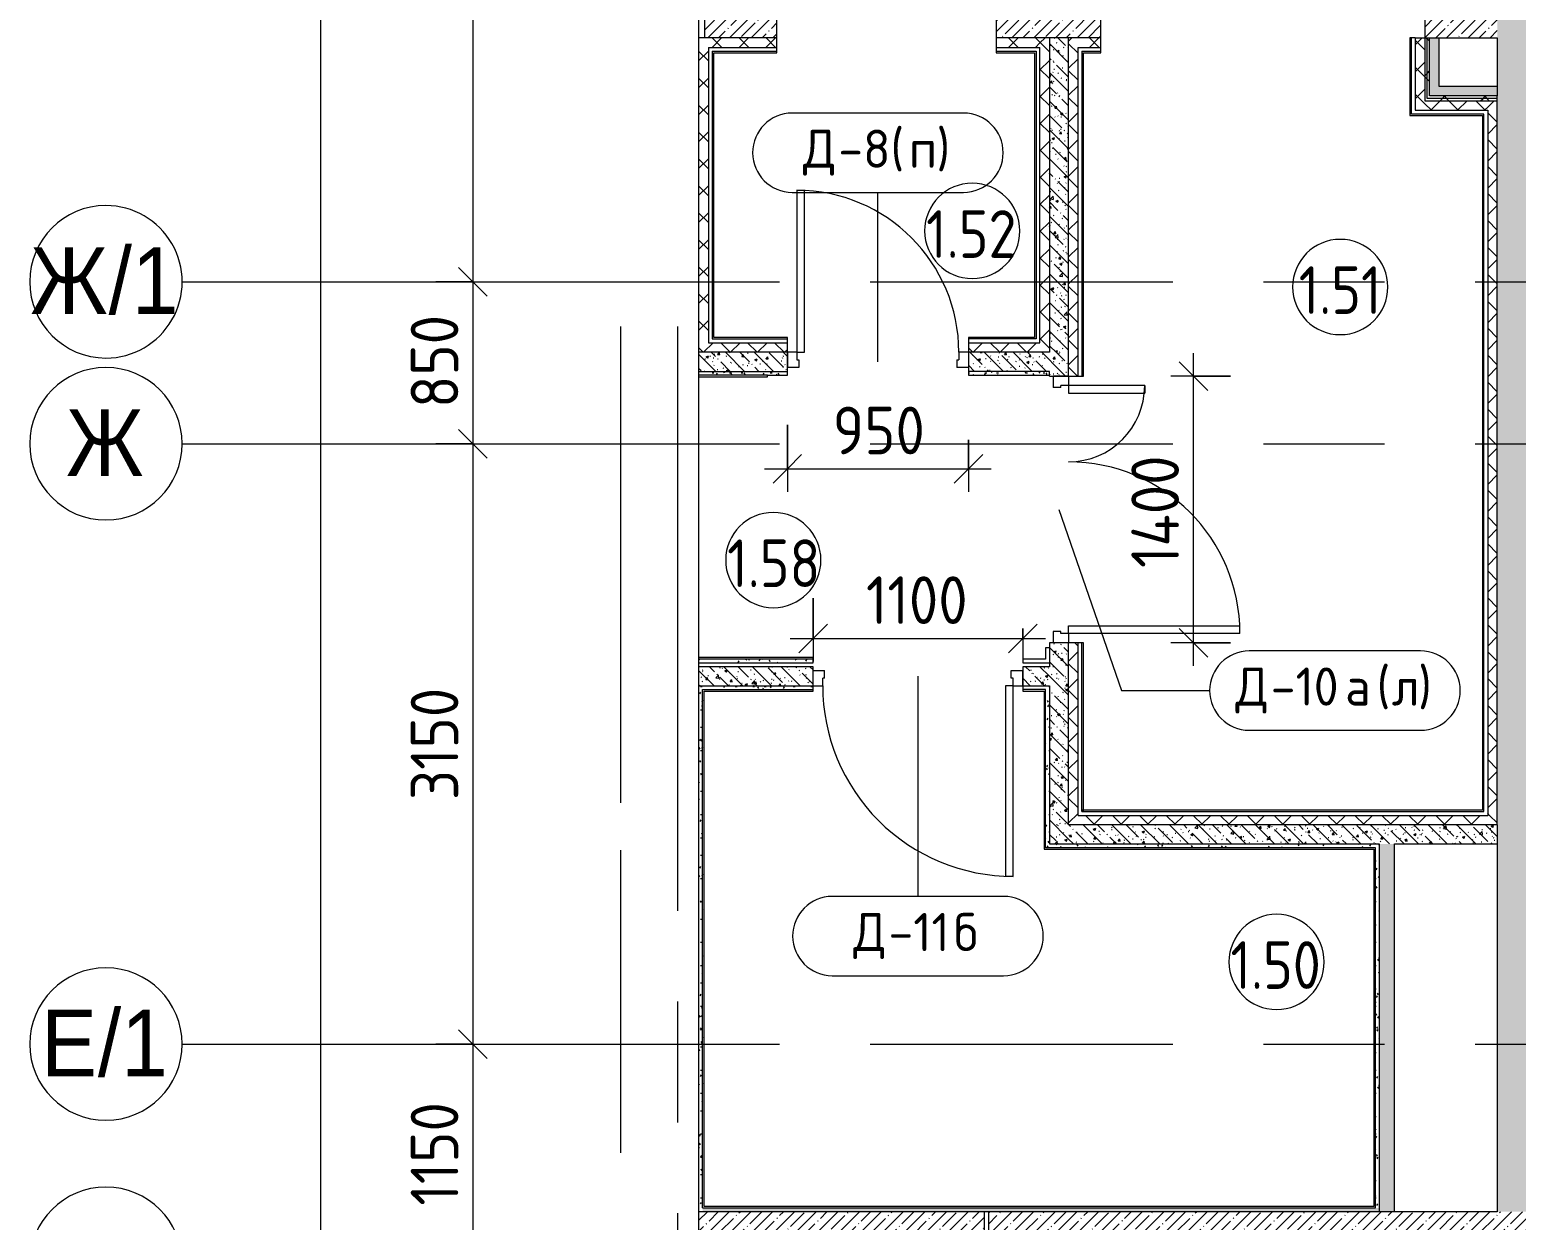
# Model space of a CAD drawing. Header units: millimetres. Extents: x 81459 to 274965, y -8553 to 29000.
# Drawn here: x 81459 to 89260, y 17226 to 23472 of the extents above; entities that cross this region are included whole.
import ezdxf

# ---------------------------------------------------------------- set-up
doc = ezdxf.new("R2010")
doc.units = ezdxf.units.MM
doc.linetypes.add('Осевая', pattern=[3175, 635, -476.25, 1587.5, -476.25])
for name, color, linetype, lineweight in [('A-ANNO-DIMS', 7, 'Continuous', 9), ('A-ANNO-DIMS-100', 7, 'Continuous', 9), ('A-AREA-IDEN', 7, 'Continuous', 9), ('A-DETL-GENF', 7, 'Continuous', 9), ('A-DOOR-IDEN', 7, 'Continuous', 9), ('A-WALL', 7, 'Continuous', 9), ('I-WALL', 7, 'Continuous', 9), ('Оси', 7, 'Continuous', 9), ('Оси-1', 7, 'Continuous', 20), ('Оси-2', 7, 'Осевая', 9)]:
    doc.layers.add(name, color=color, linetype=linetype, lineweight=lineweight)
for name, color, linetype, lineweight, true_color in [('A-DOOR-1', 1, 'Continuous', 9, 0xff0000), ('A-DOOR-2', 1, 'Continuous', 13, 0xff0000), ('A-DOOR-FRAM-1', 1, 'Continuous', 13, 0xff0000), ('A-WALL-1', 7, 'Continuous', 9, 0x3c3c3c), ('A-WALL-FNSH-1', 7, 'Continuous', 9, 0x3c3c3c)]:
    doc.layers.add(name, color=color, linetype=linetype, lineweight=lineweight, true_color=true_color)
doc.styles.add('Arial', font='arial.ttf', dxfattribs={"width": 0.9, "height": 350})
doc.styles.add('GOST Common', font='GOST_Common.ttf', dxfattribs={"height": 200})
doc.styles.add('GOST Common_1', font='GOST_Common.ttf', dxfattribs={"width": 0.9, "height": 250})
doc.styles.add('ISOCPEUR', font='isocpeur.ttf', dxfattribs={"width": 0.9, "height": 250})
doc.dimstyles.new('ISO-2_5_0_9К_БОЛЬШОЙ', dxfattribs={"dimscale": 304.8, "dimtxt": 248.995294, "dimasz": 0.492126, "dimexe": 0.393701, "dimexo": 0.984252, "dimgap": 0, "dimtad": 1, "dimdec": 0, "dimrnd": 10, "dimzin": 0, "dimdsep": 46, "dimtxsty": 'ISOCPEUR', "dimblk1": 'OBLIQUE', "dimblk2": 'OBLIQUE', "dimsah": 1, "dimcen": 0.09, "dimdle": 0.393701, "dimazin": 0, "dimtfac": 1, "dimtdec": 4, "dimtix": 1, "dimtmove": 0, "dimatfit": 3, "dimfxl": 1, "dimtvp": 1, "dimtolj": 1, "dimtzin": 0, "dimarcsym": 2})
doc.dimstyles.new('ISO-2_5_0_9К_БОЛЬШОЙ_1', dxfattribs={"dimscale": 304.8, "dimtxt": 248.995294, "dimasz": 0.492126, "dimexe": 0.393701, "dimexo": 0.984252, "dimgap": 0, "dimtad": 1, "dimdec": 0, "dimrnd": 10, "dimzin": 0, "dimdsep": 46, "dimtxsty": 'ISOCPEUR', "dimblk1": 'OBLIQUE', "dimblk2": 'OBLIQUE', "dimsah": 1, "dimcen": 0.09, "dimdle": 0.393701, "dimazin": 0, "dimtfac": 1, "dimtdec": 4, "dimtix": 1, "dimtmove": 2, "dimatfit": 3, "dimfxl": 1, "dimtvp": 1, "dimtolj": 1, "dimtzin": 0, "dimarcsym": 2})
pattern_1 = [(45, (0, 0), (-57.024626, 57.024626), []), (45, (57.025, 0), (-57.024626, 57.024626), [100.806, -20.161, 3.353, -16.808])]
pattern_2 = [(135, (0, 0), (-75.43415, -75.43415), [106.68, -17.78, 3.556, -17.78]), (135, (0, 75.39), (-75.43415, -75.43415), []), (50, (0, 0), (127.52922, -11.15758), [13.335, -146.685]), (355, (0, 0), (-24.66966, 133.74002), [10.668, -117.348]), (100.451, (10.63, -0.93), (102.85973, 122.58178), [11.333, -124.663]), (46.184, (0, 35.56), (189.75516, -29.43036), [20.002, -220.027]), (96.636, (15.81, 33.1), (166.1822, 173.1996), [17, -186.995]), (351.184, (0, 35.56), (166.18393, 173.19757), [16.002, -176.022]), (21, (17.78, 26.67), (106.13027, -71.58603), [13.335, -146.685]), (326, (17.78, 26.67), (43.26188, 128.93175), [10.668, -117.348]), (71.451, (26.62, 20.7), (149.39198, 57.34505), [11.333, -124.663]), (37.5, (0, 0), (2.162228, 59.188357), [3.353, -112.573, 3.353, -115.773, -117.792]), (37.5, (0, 0), (2.162228, 59.188357), [-235.052, 3.353, -114.44]), (7.5, (0, 0), (46.773857, 70.126152), [3.353, -64.567, 3.353, -109.906, -44.894]), (7.5, (0, 0), (46.773857, 70.126152), [-181.178, 3.353, -41.542]), (327.5, (-39.65, 0), (94.913671, -4.010093), [3.353, -41.097, 3.353, -135.331, -184.023]), (327.5, (-39.65, 0), (94.913671, -4.010093), [-183.134, 3.353, -180.67]), (317.5, (-57.43, 0), (103.69057, 17.79882), [3.353, -54.432, 3.353, -88.748, -130.683]), (317.5, (-57.43, 0), (103.69057, 17.79882), [-149.885, 3.353, -127.33])]
pattern_3 = [(45, (0, 0), (-70.71068, 70.71068), []), (135, (0, 0), (-70.71068, -70.71068), [])]
pattern_4 = [(0, (0, 0), (121.92, 30.48), [10.058, -81.382, 10.058, -81.382, -487.68]), (0, (0, 0), (121.92, 30.48), [-182.88, 10.058, -172.822, 10.058, -81.382, -213.36]), (0, (0, 0), (121.92, 30.48), [-457.2, 10.058, -50.902, 10.058, -142.342]), (120, (45.72, 15.24), (-87.356454, 90.345817), [10.058, -81.382, 10.058, -81.382, -487.68]), (120, (45.72, 15.24), (-87.356454, 90.345817), [-182.88, 10.058, -172.822, 10.058, -81.382, -213.36]), (120, (45.72, 15.24), (-87.356454, 90.345817), [-457.2, 10.058, -50.902, 10.058, -142.342]), (240, (60.96, 76.2), (-34.563546, -120.825817), [10.058, -81.382, 10.058, -81.382, -487.68]), (240, (60.96, 76.2), (-34.563546, -120.825817), [-182.88, 10.058, -172.822, 10.058, -81.382, -213.36]), (240, (60.96, 76.2), (-34.563546, -120.825817), [-457.2, 10.058, -50.902, 10.058, -142.342])]
pattern_5 = [(45, (0, 0), (-106.06602, 106.06602), []), (135, (0, 0), (-106.06602, -106.06602), [])]

# ---------------------------------------------------------------- blocks, each defined once
blk = doc.blocks.new('110_Дверь_СКБ_1Ст_Внутренняя1 - Д-11а _огнестойкость EI 15_-32666892-План заполнения и маркировки дверных проемов 1 этажа в осях 23_1-33')
at = {"layer": 'A-DOOR-1'}
blk.add_arc((-487.5, 50), 1000, 360, 90, dxfattribs=at)
at = {"layer": 'A-DOOR-2'}
for p, q in [((-487.5, 1050), (-447.5, 1050)), ((-487.5, 1050), (-487.5, 50)), ((-447.5, 50), (-447.5, 1050)), ((-487.5, 50), (-447.5, 50))]:
    blk.add_line(p, q, dxfattribs=at)
at = {"layer": 'A-DOOR-FRAM-1'}
for p, q in [((-487.5, 50), (-537.5, 50)), ((-537.5, 50), (-537.5, -30)), ((-487.5, 50), (-487.5, 10)), ((-487.5, 10), (-477.5, 10)), ((-477.5, 10), (-477.5, -30)), ((502.5, 10), (512.5, 10)), ((502.5, 10), (502.5, -30)), ((562.5, 50), (512.5, 50)), ((512.5, 50), (512.5, 10)), ((562.5, 50), (562.5, -30)), ((-477.5, -30), (-537.5, -30)), ((562.5, -30), (502.5, -30))]:
    blk.add_line(p, q, dxfattribs=at)
blk = doc.blocks.new('110_Дверь_СКБ_1Ст_Внутренняя1 - Д-8_п_ 950x2100h_охрана 2-32213875-План заполнения и маркировки дверных проемов 1 этажа в осях 23_1-33')
at = {"layer": 'A-DOOR-1'}
blk.add_arc((-412.5, 50), 850, 360, 90, dxfattribs=at)
at = {"layer": 'A-DOOR-2'}
for p, q in [((-412.5, 900), (-372.5, 900)), ((-412.5, 900), (-412.5, 50)), ((-372.5, 50), (-372.5, 900)), ((-412.5, 50), (-372.5, 50))]:
    blk.add_line(p, q, dxfattribs=at)
at = {"layer": 'A-DOOR-FRAM-1'}
for p, q in [((-412.5, 50), (-462.5, 50)), ((-462.5, 50), (-462.5, -30)), ((-412.5, 50), (-412.5, 10)), ((-412.5, 10), (-402.5, 10)), ((-402.5, 10), (-402.5, -30)), ((427.5, 10), (437.5, 10)), ((427.5, 10), (427.5, -30)), ((487.5, 50), (437.5, 50)), ((437.5, 50), (437.5, 10)), ((487.5, 50), (487.5, -30)), ((-402.5, -30), (-462.5, -30)), ((487.5, -30), (427.5, -30))]:
    blk.add_line(p, q, dxfattribs=at)
blk = doc.blocks.new('110_Дверь_СКБ_2Ст - Д-10а_ СОШ_Дв_1450x2100h_Горячий цех-25784455-План заполнения и маркировки дверных проемов 1 этажа в осях 23_1-33')
at = {"layer": 'A-DOOR-1'}
for centre, radius, start, end in [((662.5, 50), 900, 90, 180), ((-637.5, 50), 400, 0, 90)]:
    blk.add_arc(centre, radius, start, end, dxfattribs=at)
at = {"layer": 'A-DOOR-2'}
for p, q in [((662.5, 950), (622.5, 950)), ((622.5, 50), (622.5, 950)), ((662.5, 950), (662.5, 50)), ((-637.5, 450), (-597.5, 450)), ((-637.5, 450), (-637.5, 50)), ((-597.5, 50), (-597.5, 450)), ((-637.5, 50), (-597.5, 50)), ((662.5, 50), (622.5, 50))]:
    blk.add_line(p, q, dxfattribs=at)
at = {"layer": 'A-DOOR-FRAM-1'}
for p, q in [((-687.5, 50), (-687.5, -30)), ((-687.5, 50), (-637.5, 50)), ((-637.5, 50), (-637.5, 10)), ((-627.5, 10), (-637.5, 10)), ((-627.5, 10), (-627.5, -30)), ((652.5, 10), (652.5, -30)), ((662.5, 10), (652.5, 10)), ((662.5, 50), (662.5, 10)), ((662.5, 50), (712.5, 50)), ((712.5, 50), (712.5, -30)), ((-687.5, -30), (-627.5, -30)), ((652.5, -30), (712.5, -30))]:
    blk.add_line(p, q, dxfattribs=at)
blk = doc.blocks.new('DET_L_Линия разрыва - М100-30654842-План заполнения и маркировки дверных проемов 1 этажа в осях 23_1-33')
at = {"layer": 'A-DETL-GENF'}
blk.add_line((11739.9, 0), (0, 0), dxfattribs=at)
blk = doc.blocks.new('Ось сетки - D8-29747960-План заполнения и маркировки дверных проемов 1 этажа в осях 23_1-33')
at = {"layer": 'Оси-1'}
for start, end in [(360, 180), (180, 360)]:
    blk.add_arc((0, 0), 4, start, end, dxfattribs=at)
blk = doc.blocks.new('DIMBLOCK13-План заполнения и маркировки дверных проемов 1 этажа в осях 23_1-33')
at = {"layer": 'A-ANNO-DIMS-100', "lineweight": 20}
for p, q in [((83784.6, 27000), (83709.6, 27075)), ((83784.6, 27000), (83859.6, 26925)), ((83784.6, 22150), (83709.6, 22225)), ((83784.6, 22150), (83859.6, 22075))]:
    blk.add_line(p, q, dxfattribs=at)
at = {"layer": 'A-ANNO-DIMS-100'}
for p, q in [((83784.6, 27120), (83784.6, 22150)), ((83590.7, 27000), (83904.6, 27000)), ((83784.6, 27000), (83590.7, 27000)), ((83590.7, 22150), (83904.6, 22150)), ((83784.6, 22150), (83590.7, 22150))]:
    blk.add_line(p, q, dxfattribs=at)
at = {"layer": 'A-ANNO-DIMS-100', "color": 0, "insert": (83458, 24247), "char_height": 250, "width": 787.208, "attachment_point": 1, "rotation": 90, "line_spacing_factor": 1.149209, "style": 'ISOCPEUR'}
blk.add_mtext('4850', dxfattribs=at)
blk = doc.blocks.new('_Oblique')
at = {"color": 0, "linetype": 'ByBlock', "lineweight": -2}
blk.add_line((-0.5, -0.5), (0.5, 0.5), dxfattribs=at)
blk = doc.blocks.new('DIMBLOCK14-План заполнения и маркировки дверных проемов 1 этажа в осях 23_1-33')
at = {"layer": 'A-ANNO-DIMS-100', "lineweight": 20}
for p, q in [((83784.6, 22150), (83709.6, 22225)), ((83784.6, 22150), (83859.6, 22075)), ((83784.6, 21300), (83709.6, 21375)), ((83784.6, 21300), (83859.6, 21225))]:
    blk.add_line(p, q, dxfattribs=at)
at = {"layer": 'A-ANNO-DIMS-100'}
for p, q in [((83590.7, 22150), (83904.6, 22150)), ((83784.6, 22150), (83590.7, 22150)), ((83784.6, 22150), (83784.6, 21300)), ((83590.7, 21300), (83904.6, 21300)), ((83784.6, 21300), (83590.7, 21300))]:
    blk.add_line(p, q, dxfattribs=at)
at = {"layer": 'A-ANNO-DIMS-100', "color": 0, "insert": (83458, 21488), "char_height": 250, "width": 568.858, "attachment_point": 1, "rotation": 90, "line_spacing_factor": 1.149209, "style": 'ISOCPEUR'}
blk.add_mtext('850', dxfattribs=at)
blk = doc.blocks.new('DIMBLOCK15-План заполнения и маркировки дверных проемов 1 этажа в осях 23_1-33')
at = {"layer": 'A-ANNO-DIMS-100'}
for p, q in [((83590.7, 21300), (83904.6, 21300)), ((83784.6, 21300), (83590.7, 21300)), ((83784.6, 21300), (83784.6, 18150)), ((83590.7, 18150), (83904.6, 18150)), ((83784.6, 18150), (83590.7, 18150))]:
    blk.add_line(p, q, dxfattribs=at)
at = {"layer": 'A-ANNO-DIMS-100', "lineweight": 20}
for p, q in [((83784.6, 21300), (83709.6, 21375)), ((83784.6, 21300), (83859.6, 21225)), ((83784.6, 18150), (83709.6, 18225)), ((83784.6, 18150), (83859.6, 18075))]:
    blk.add_line(p, q, dxfattribs=at)
at = {"layer": 'A-ANNO-DIMS-100', "color": 0, "insert": (83458, 19430.5), "char_height": 250, "width": 706.764, "attachment_point": 1, "rotation": 90, "line_spacing_factor": 1.149209, "style": 'ISOCPEUR'}
blk.add_mtext('3150', dxfattribs=at)
blk = doc.blocks.new('DIMBLOCK16-План заполнения и маркировки дверных проемов 1 этажа в осях 23_1-33')
at = {"layer": 'A-ANNO-DIMS-100', "lineweight": 20}
for p, q in [((83784.6, 18150), (83709.6, 18225)), ((83784.6, 18150), (83859.6, 18075)), ((83784.6, 17000), (83709.6, 17075)), ((83784.6, 17000), (83859.6, 16925))]:
    blk.add_line(p, q, dxfattribs=at)
at = {"layer": 'A-ANNO-DIMS-100'}
for p, q in [((83590.7, 18150), (83904.6, 18150)), ((83784.6, 18150), (83590.7, 18150)), ((83784.6, 18150), (83784.6, 17000)), ((83590.7, 17000), (83904.6, 17000)), ((83784.6, 17000), (83590.7, 17000))]:
    blk.add_line(p, q, dxfattribs=at)
at = {"layer": 'A-ANNO-DIMS-100', "color": 0, "insert": (83458, 17302.1), "char_height": 250, "width": 655.049, "attachment_point": 1, "rotation": 90, "line_spacing_factor": 1.149209, "style": 'ISOCPEUR'}
blk.add_mtext('1150', dxfattribs=at)
blk = doc.blocks.new('DIMBLOCK25-План заполнения и маркировки дверных проемов 1 этажа в осях 23_1-33')
at = {"layer": 'A-ANNO-DIMS-100', "lineweight": 20}
for p, q in [((82984.6, 27000), (82909.6, 27075)), ((82984.6, 27000), (83059.6, 26925)), ((82984.6, 0), (82909.6, 75)), ((82984.6, 0), (83059.6, -75))]:
    blk.add_line(p, q, dxfattribs=at)
at = {"layer": 'A-ANNO-DIMS-100'}
for p, q in [((82984.6, 27120), (82984.6, -120)), ((82790.7, 27000), (83104.6, 27000)), ((82984.6, 27000), (82790.7, 27000)), ((82790.7, 0), (83104.6, 0)), ((82984.6, 0), (82790.7, 0))]:
    blk.add_line(p, q, dxfattribs=at)
at = {"layer": 'A-ANNO-DIMS-100', "color": 0, "insert": (82658, 13572), "char_height": 250, "width": 948.097, "attachment_point": 1, "rotation": 90, "line_spacing_factor": 1.149209, "style": 'ISOCPEUR'}
blk.add_mtext('27000', dxfattribs=at)
blk = doc.blocks.new('М_двери - Типоразмер_рамка-25223575-План заполнения и маркировки дверных проемов 1 этажа в осях 23_1-33')
at = {"layer": 'A-DOOR-IDEN'}
for p, q in [((4.496, 2.08), (-4.496, 2.08)), ((-4.496, -2.08), (4.496, -2.08))]:
    blk.add_line(p, q, dxfattribs=at)
for centre, start, end in [((-4.496, 0), 90, 270), ((4.496, 0), 270, 90)]:
    blk.add_arc(centre, 2.08, start, end, dxfattribs=at)
blk = doc.blocks.new('Марка_Помещения - Номер-25198446-План заполнения и маркировки дверных проемов 1 этажа в осях 23_1-33')
at = {"layer": 'A-AREA-IDEN'}
for start, end in [(360, 180), (180, 360)]:
    blk.add_arc((0, 0), 2.5, start, end, dxfattribs=at)
blk = doc.blocks.new('DIMBLOCK50-План заполнения и маркировки дверных проемов 1 этажа в осях 23_1-33')
at = {"layer": 'A-ANNO-DIMS-100'}
for p, q in [((85570, 20490), (85570, 20157.7)), ((85570, 20277.7), (85570, 20490)), ((86670, 20330), (86670, 20157.7)), ((86670, 20277.7), (86670, 20330)), ((85450, 20277.7), (86790, 20277.7))]:
    blk.add_line(p, q, dxfattribs=at)
at = {"layer": 'A-ANNO-DIMS-100', "lineweight": 20}
for p, q in [((85570, 20277.7), (85645, 20352.7)), ((86670, 20277.7), (86745, 20352.7)), ((85570, 20277.7), (85495, 20202.7)), ((86670, 20277.7), (86595, 20202.7))]:
    blk.add_line(p, q, dxfattribs=at)
at = {"layer": 'A-ANNO-DIMS-100', "color": 0, "insert": (85847.1, 20604.3), "char_height": 250, "width": 655.049, "attachment_point": 1, "line_spacing_factor": 1.149209, "style": 'ISOCPEUR'}
blk.add_mtext('1100', dxfattribs=at)
blk = doc.blocks.new('DIMBLOCK51-План заполнения и маркировки дверных проемов 1 этажа в осях 23_1-33')
at = {"layer": 'A-ANNO-DIMS-100'}
for p, q in [((87566.5, 20135), (87566.5, 21775)), ((87760.4, 21655), (87446.5, 21655)), ((87566.5, 21655), (87760.4, 21655)), ((87760.4, 20255), (87446.5, 20255)), ((87566.5, 20255), (87760.4, 20255))]:
    blk.add_line(p, q, dxfattribs=at)
at = {"layer": 'A-ANNO-DIMS-100', "lineweight": 20}
for p, q in [((87566.5, 21655), (87491.5, 21730)), ((87566.5, 21655), (87641.5, 21580)), ((87566.5, 20255), (87491.5, 20330)), ((87566.5, 20255), (87641.5, 20180))]:
    blk.add_line(p, q, dxfattribs=at)
at = {"layer": 'A-ANNO-DIMS-100', "color": 0, "insert": (87239.9, 20648.5), "char_height": 250, "width": 735.494, "attachment_point": 1, "rotation": 90, "line_spacing_factor": 1.149209, "style": 'ISOCPEUR'}
blk.add_mtext('1400', dxfattribs=at)
blk = doc.blocks.new('DIMBLOCK52-План заполнения и маркировки дверных проемов 1 этажа в осях 23_1-33')
at = {"layer": 'A-ANNO-DIMS-100'}
for p, q in [((85434.7, 21400), (85434.7, 21048.1)), ((85434.7, 21168.1), (85434.7, 21400)), ((86384.7, 21320), (86384.7, 21048.1)), ((86384.7, 21168.1), (86384.7, 21320)), ((85314.7, 21168.1), (86504.7, 21168.1))]:
    blk.add_line(p, q, dxfattribs=at)
at = {"layer": 'A-ANNO-DIMS-100', "lineweight": 20}
for p, q in [((85434.7, 21168.1), (85509.7, 21243.1)), ((86384.7, 21168.1), (86459.7, 21243.1)), ((85434.7, 21168.1), (85359.7, 21093.1)), ((86384.7, 21168.1), (86309.7, 21093.1))]:
    blk.add_line(p, q, dxfattribs=at)
at = {"layer": 'A-ANNO-DIMS-100', "color": 0, "insert": (85672.6, 21494.8), "char_height": 250, "width": 568.858, "attachment_point": 1, "line_spacing_factor": 1.149209, "style": 'ISOCPEUR'}
blk.add_mtext('950', dxfattribs=at)

msp = doc.modelspace()

# ---------------------------------------------------------------- hatches: boundary and pattern name
at = {"layer": 'I-WALL'}
h = msp.add_hatch(dxfattribs=at)
h.set_pattern_fill('FP_2', color=256, style=0, pattern_type=2)
h.set_pattern_definition(pattern_1)
h.paths.add_polyline_path([(89410, 17270), (89410, 27100), (89160, 27100), (89160, 17270)])
h = msp.add_hatch(dxfattribs=at)
h.set_pattern_fill('FP_2', color=256, style=0, pattern_type=2)
h.set_pattern_definition(pattern_1)
h.paths.add_polyline_path([(88855, 23430), (89160, 23430), (89160, 23680), (88780, 23680), (88780, 23430)])
h.paths.add_polyline_path([(86740, 23430), (87080, 23430), (87080, 23680), (86530, 23680), (86530, 23430)])
h.paths.add_polyline_path([(85000, 23430), (85380, 23430), (85380, 23680), (85000, 23680)])
h = msp.add_hatch(dxfattribs=at)
h.set_pattern_fill('FP_5', color=256, style=0, pattern_type=2)
h.set_pattern_definition(pattern_3)
h.paths.add_polyline_path([(84970.7, 21830), (85020, 21830), (85020, 23430), (84970.7, 23429.3), (84970.7, 21830.3)])
h = msp.add_hatch(dxfattribs=at)
h.set_pattern_fill('FP_5', color=256, style=0, pattern_type=2)
h.set_pattern_definition(pattern_3)
h.paths.add_polyline_path([(86530, 23380), (86760, 23380), (86760, 23430), (86530, 23430)])
h.paths.add_polyline_path([(85235.5, 23380), (85380, 23380), (85380, 23430), (85020, 23430), (85020, 23380), (85040, 23380)])
h = msp.add_hatch(dxfattribs=at)
h.set_pattern_fill('FP_5', color=256, style=0, pattern_type=2)
h.set_pattern_definition(pattern_3)
h.paths.add_polyline_path([(86810, 21780), (86810, 23430), (86760, 23430), (86760, 21780)])
h = msp.add_hatch(dxfattribs=at)
h.set_pattern_fill('FP_6', color=256, style=0, pattern_type=2)
h.set_pattern_definition(pattern_2)
h.paths.add_polyline_path([(86910, 21780), (86910, 23430), (86810, 23430), (86810, 21780)])
h = msp.add_hatch(dxfattribs=at)
h.set_pattern_fill('FP_5', color=256, style=0, pattern_type=2)
h.set_pattern_definition(pattern_3)
h.paths.add_polyline_path([(86910, 19300), (86960, 19300), (86960, 20255), (86910, 20255), (86910, 19706.9)])
h.paths.add_polyline_path([(86960, 21655), (86960, 23430), (86910, 23430), (86910, 21655)])
h = msp.add_hatch(dxfattribs=at)
h.set_pattern_fill('FP_5', color=256, style=0, pattern_type=2)
h.set_pattern_definition(pattern_3)
h.paths.add_polyline_path([(87080, 23380), (87080, 23430), (86960, 23430), (86960, 23380), (86980, 23380)])
h = msp.add_hatch(dxfattribs=at)
h.set_pattern_fill('FP_5', color=256, style=0, pattern_type=2)
h.set_pattern_definition(pattern_3)
h.paths.add_polyline_path([(88780, 23050), (88780, 23430), (88730, 23430), (88730, 23050)])
h = msp.add_hatch(dxfattribs=at)
h.set_pattern_fill('FP_32', color=256, style=0, pattern_type=2)
h.set_pattern_definition(pattern_5)
h.paths.add_polyline_path([(88792.5, 23100), (88792.5, 23430), (88780, 23430), (88780, 23100)])
h = msp.add_hatch(dxfattribs=at)
h.set_pattern_fill('FP_32', color=256, style=0, pattern_type=2)
h.set_pattern_definition(pattern_5)
h.paths.add_polyline_path([(88805, 23112.5), (88805, 23430), (88792.5, 23430), (88792.5, 23112.5)])
for points in [[(88855, 23125), (88855, 23430), (88805, 23430), (88805, 23125)], [(89110, 23125), (89160, 23125), (89160, 23175), (88855, 23175), (88855, 23125), (89030.6, 23125)]]:
    msp.add_hatch(color=256, dxfattribs=at).paths.add_polyline_path(points)
h = msp.add_hatch(dxfattribs=at)
h.set_pattern_fill('FP_5', color=256, style=0, pattern_type=2)
h.set_pattern_definition(pattern_3)
h.paths.add_polyline_path([(89110, 23050), (89110, 23100), (88780, 23100), (88780, 23050), (89090, 23050)])
h = msp.add_hatch(dxfattribs=at)
h.set_pattern_fill('FP_32', color=256, style=0, pattern_type=2)
h.set_pattern_definition(pattern_5)
h.paths.add_polyline_path([(89090, 23100), (89160, 23100), (89160, 23112.5), (88792.5, 23112.5), (88792.5, 23100), (89030.6, 23100)])
h = msp.add_hatch(dxfattribs=at)
h.set_pattern_fill('FP_32', color=256, style=0, pattern_type=2)
h.set_pattern_definition(pattern_5)
h.paths.add_polyline_path([(89160, 23112.5), (89160, 23125), (88805, 23125), (88805, 23112.5), (89110, 23112.5)])
h = msp.add_hatch(dxfattribs=at)
h.set_pattern_fill('FP_5', color=256, style=0, pattern_type=2)
h.set_pattern_definition(pattern_3)
h.paths.add_polyline_path([(89110, 19350), (89160, 19350), (89160, 23100), (89110, 23100), (89110, 19370)])
h = msp.add_hatch(dxfattribs=at)
h.set_pattern_fill('FP_5', color=256, style=0, pattern_type=2)
h.set_pattern_definition(pattern_3)
h.paths.add_polyline_path([(86740, 21780), (86760, 21780), (86760, 21830), (86384.7, 21830), (86384.7, 21780)])
h.paths.add_polyline_path([(84970.7, 21780), (85434.7, 21780), (85434.7, 21830), (84970.7, 21830), (84970.7, 21780.7)])
h = msp.add_hatch(dxfattribs=at)
h.set_pattern_fill('FP_6', color=256, style=0, pattern_type=2)
h.set_pattern_definition(pattern_2)
h.paths.add_polyline_path([(86810, 21680), (86910, 21680), (86910, 21780), (86384.7, 21780), (86384.7, 21680), (86790, 21680)])
h.paths.add_polyline_path([(85434.7, 21680), (85434.7, 21780), (84970.7, 21779.9), (84970.7, 21680)])
h = msp.add_hatch(dxfattribs=at)
h.set_pattern_fill('FP_31', color=256, style=0, pattern_type=2)
h.set_pattern_definition(pattern_4)
h.paths.add_polyline_path([(86790, 21660), (86790, 21680), (86384.7, 21680), (86384.7, 21660)])
h.paths.add_polyline_path([(84970.7, 21660), (85434.7, 21660), (85434.7, 21680), (84970.7, 21680), (84970.7, 21666.4)])
h = msp.add_hatch(dxfattribs=at)
h.set_pattern_fill('FP_31', color=256, style=0, pattern_type=2)
h.set_pattern_definition(pattern_4)
h.paths.add_polyline_path([(86810, 20150), (86810, 20230), (86790, 20230), (86790, 20150)])
h.paths.add_polyline_path([(86810, 21660), (86810, 21680), (86790, 21680), (86790, 21660)])
h = msp.add_hatch(dxfattribs=at)
h.set_pattern_fill('FP_6', color=256, style=0, pattern_type=2)
h.set_pattern_definition(pattern_2)
h.paths.add_polyline_path([(86910, 20030), (86910, 20255), (86810, 20255), (86810, 20030)])
h.paths.add_polyline_path([(86910, 21655), (86910, 21680), (86810, 21680), (86810, 21655)])
h = msp.add_hatch(dxfattribs=at)
h.set_pattern_fill('FP_31', color=256, style=0, pattern_type=2)
h.set_pattern_definition(pattern_4)
h.paths.add_polyline_path([(86790, 20150), (86790, 20170), (86670, 20170), (86670, 20150)])
h.paths.add_polyline_path([(85570, 20150), (85570, 20170), (84970.7, 20170), (84970.7, 20150)])
h = msp.add_hatch(dxfattribs=at)
h.set_pattern_fill('FP_6', color=256, style=0, pattern_type=2)
h.set_pattern_definition(pattern_2)
h.paths.add_polyline_path([(86810, 20030), (86810, 20130), (86670, 20130), (86670, 20030)])
h.paths.add_polyline_path([(85570, 20030), (85570, 20130), (84970.7, 20129.9), (84970.7, 20030)])
h = msp.add_hatch(dxfattribs=at)
h.set_pattern_fill('FP_31', color=256, style=0, pattern_type=2)
h.set_pattern_definition(pattern_4)
h.paths.add_polyline_path([(86782, 20010), (86790, 20010), (86790, 20030), (86670, 20030), (86670, 20010)])
h.paths.add_polyline_path([(84970.7, 20010), (85570, 20010), (85570, 20030), (84970.7, 20029.3)])
h = msp.add_hatch(dxfattribs=at)
h.set_pattern_fill('FP_31', color=256, style=0, pattern_type=2)
h.set_pattern_definition(pattern_4)
h.paths.add_polyline_path([(84990, 17270), (84990, 20010), (84970.7, 20010), (84970.7, 17270)])
h = msp.add_hatch(dxfattribs=at)
h.set_pattern_fill('FP_31', color=256, style=0, pattern_type=2)
h.set_pattern_definition(pattern_4)
h.paths.add_polyline_path([(86790, 19200), (86810, 19200), (86810, 20030), (86790, 20030), (86790, 19706.9)])
h = msp.add_hatch(dxfattribs=at)
h.set_pattern_fill('FP_6', color=256, style=0, pattern_type=2)
h.set_pattern_definition(pattern_2)
h.paths.add_polyline_path([(86910, 19200), (86910, 20030), (86810, 20030), (86810, 19200)])
h = msp.add_hatch(dxfattribs=at)
h.set_pattern_fill('FP_5', color=256, style=0, pattern_type=2)
h.set_pattern_definition(pattern_3)
h.paths.add_polyline_path([(89160, 19300), (89160, 19350), (86960, 19350), (86960, 19300), (88558.6, 19300)])
h = msp.add_hatch(dxfattribs=at)
h.set_pattern_fill('FP_6', color=256, style=0, pattern_type=2)
h.set_pattern_definition(pattern_2)
h.paths.add_polyline_path([(89160, 19200), (89160, 19300), (86910, 19300), (86910, 19200), (88621, 19200)])
h = msp.add_hatch(dxfattribs=at)
h.set_pattern_fill('FP_31', color=256, style=0, pattern_type=2)
h.set_pattern_definition(pattern_4)
h.paths.add_polyline_path([(88513, 19180), (88521, 19180), (88521, 19200), (86790, 19200), (86790, 19180), (87229.4, 19180)])
h = msp.add_hatch(dxfattribs=at)
h.set_pattern_fill('FP_31', color=256, style=0, pattern_type=2)
h.set_pattern_definition(pattern_4)
h.paths.add_polyline_path([(88541, 17290), (88541, 19200), (88521, 19200), (88521, 17290)])
h = msp.add_hatch(dxfattribs=at)
h.set_pattern_fill('FP_6', color=256, style=0, pattern_type=2)
h.set_pattern_definition(pattern_2)
h.paths.add_polyline_path([(88621, 16180), (88621, 17050), (88541, 17050), (88541, 16180), (88558.6, 16180)])
h.paths.add_polyline_path([(88541, 17270), (88621, 17271), (88621, 19200), (88541, 19200), (88541, 17271)])
h = msp.add_hatch(dxfattribs=at)
h.set_pattern_fill('FP_2', color=256, style=0, pattern_type=2)
h.set_pattern_definition(pattern_1)
h.paths.add_polyline_path([(85900.1, 17050), (86270, 17050), (86270, 17270), (84970.7, 17270), (84970.7, 17050)])
h = msp.add_hatch(dxfattribs=at)
h.set_pattern_fill('FP_31', color=256, style=0, pattern_type=2)
h.set_pattern_definition(pattern_4)
h.paths.add_polyline_path([(85900.1, 17270), (88541, 17271), (88541, 17290), (84990, 17290), (84990, 17270)])
h = msp.add_hatch(dxfattribs=at)
h.set_pattern_fill('FP_2', color=256, style=0, pattern_type=2)
h.set_pattern_definition(pattern_1)
h.paths.add_polyline_path([(86470, 16100), (86470, 17270), (86270, 17270), (86270, 16100)])
h = msp.add_hatch(dxfattribs=at)
h.set_pattern_fill('FP_2', color=256, style=0, pattern_type=2)
h.set_pattern_definition(pattern_1)
h.paths.add_polyline_path([(92546.4, 17050), (92810, 17050), (92810, 17270), (86490, 17270), (86490, 17050), (91217.2, 17050)])

# ---------------------------------------------------------------- linework, layer by layer
at = {"layer": 'A-DOOR-IDEN'}
for p, q in [((85909.7, 21730), (85909.7, 22619.1)), ((86860, 20955), (87187.8, 20004.9)), ((86120, 20080), (86120, 18924.6)), ((87187.8, 20004.9), (87650.6, 20004.9))]:
    msp.add_line(p, q, dxfattribs=at)
at = {"layer": 'A-WALL'}
for p, q in [((85380, 23430), (84970.7, 23430)), ((87080, 23430), (86530, 23430)), ((88730, 23430), (88730, 23050)), ((88792.5, 23112.5), (88792.5, 23430)), ((88805, 23125), (88805, 23430)), ((85020, 23380), (85020, 21830)), ((85020, 23380), (85380, 23380)), ((85040, 23360), (85380, 23360)), ((85040, 23360), (85040, 21850)), ((86530, 23380), (86760, 23380)), ((86530, 23360), (86740, 23360)), ((86740, 23360), (86740, 21850)), ((86760, 21830), (86760, 23380)), ((86960, 21655), (86960, 23380)), ((86960, 23380), (87080, 23380)), ((86980, 23360), (87080, 23360)), ((86980, 23360), (86980, 21655)), ((88780, 23100), (89160, 23100)), ((89160, 23112.5), (88792.5, 23112.5)), ((89160, 23125), (88805, 23125)), ((89160, 19300), (89160, 23125)), ((88730, 23050), (89110, 23050)), ((89090, 19370), (89090, 23030)), ((89110, 23050), (89110, 19350)), ((85040, 21850), (85434.7, 21850)), ((86740, 21850), (86384.7, 21850)), ((85434.7, 21780), (84970.7, 21780)), ((85020, 21830), (85434.7, 21830)), ((86384.7, 21830), (86760, 21830)), ((86810, 21780), (86384.7, 21780)), ((86810, 21655), (86810, 21680)), ((86960, 19350), (86960, 20255)), ((84990, 17290), (84990, 20010)), ((86790, 20010), (86670, 20010)), ((86790, 19200), (86790, 20010)), ((86960, 19350), (89110, 19350)), ((86980, 19370), (86988, 19370)), ((88521, 19180), (86790, 19180)), ((88521, 17290), (88521, 19180)), ((84990, 17290), (88521, 17290))]:
    msp.add_line(p, q, dxfattribs=at)
at = {"layer": 'A-WALL-1'}
for p, q in [((85380, 23380), (85380, 23830)), ((86530, 23830), (86530, 23380)), ((87080, 23380), (87080, 23830)), ((88780, 23830), (88780, 23100)), ((85000, 23680), (85000, 23430)), ((86810, 23430), (86810, 21780)), ((86910, 21655), (86910, 23430)), ((88730, 23430), (89160, 23430)), ((88855, 23175), (88855, 23430)), ((89160, 23430), (89160, 23125)), ((89160, 23175), (88855, 23175)), ((85434.7, 21660), (85434.7, 21830)), ((86384.7, 21830), (86384.7, 21660)), ((84970.7, 21680), (85434.7, 21680)), ((85330, 21660), (85434.7, 21660)), ((86810, 21680), (86384.7, 21680)), ((86384.7, 21660), (86810, 21660)), ((86810, 21655), (86960, 21655)), ((86790, 20230), (86790, 20170)), ((86810, 20230), (86790, 20230)), ((86810, 20255), (86810, 20130)), ((86960, 20255), (86810, 20255)), ((86910, 19300), (86910, 20255)), ((85570, 20170), (84970.7, 20170)), ((84970.7, 20150), (85570, 20150)), ((85570, 20130), (84970.7, 20130)), ((85570, 20150), (85570, 20170)), ((85570, 20010), (85570, 20130)), ((86790, 20170), (86670, 20170)), ((86670, 20170), (86670, 20150)), ((86670, 20150), (86810, 20150)), ((86810, 20130), (86670, 20130)), ((86670, 20130), (86670, 20010)), ((84970.7, 20030), (85570, 20030)), ((84990, 20010), (85570, 20010)), ((86670, 20030), (86810, 20030)), ((86810, 20030), (86810, 19200)), ((89160, 19300), (86910, 19300)), ((89160, 19300), (89160, 17270)), ((86810, 19200), (88541, 19200)), ((88541, 19200), (88541, 17270)), ((88621, 19200), (89160, 19200)), ((88621, 17270), (88621, 19200)), ((89160, 17270), (84970.7, 17270)), ((86470, 14730), (86470, 17270)), ((86490, 17270), (86490, 17050))]:
    msp.add_line(p, q, dxfattribs=at)
at = {"layer": 'A-WALL-FNSH-1'}
for p, q in [((88702, 23430), (88702, 23022)), ((88730, 23430), (88702, 23430)), ((88710, 23030), (88710, 23430)), ((85048, 23352), (85380, 23352)), ((85048, 21858), (85048, 23352)), ((85380, 23352), (85380, 23380)), ((86530, 23380), (86530, 23352)), ((86530, 23352), (86732, 23352)), ((86732, 23352), (86732, 21858)), ((86988, 21655), (86988, 23352)), ((86988, 23352), (87080, 23352)), ((87080, 23352), (87080, 23380)), ((88702, 23022), (89082, 23022)), ((89090, 23030), (88710, 23030)), ((89082, 23022), (89082, 19378)), ((85434.7, 21858), (85048, 21858)), ((85434.7, 21830), (85434.7, 21858)), ((86384.7, 21858), (86384.7, 21830)), ((86732, 21858), (86384.7, 21858)), ((85330, 21660), (84970.7, 21660)), ((84970.7, 21652), (85330, 21652)), ((85330, 21652), (85330, 21660)), ((86960, 21655), (86988, 21655)), ((86988, 20255), (86960, 20255)), ((86980, 19370), (86980, 20255)), ((86988, 19370), (86988, 20255)), ((85570, 20178), (84970.7, 20178)), ((85570, 20170), (85570, 20178)), ((84998, 17298), (84998, 20002)), ((84998, 20002), (85570, 20002)), ((85570, 20002), (85570, 20010)), ((86670, 20010), (86670, 20002)), ((86670, 20002), (86782, 20002)), ((86782, 20002), (86782, 19172)), ((89082, 19378), (86980.5, 19378)), ((86980.5, 19378), (86980.5, 19370)), ((86988, 19370), (89090, 19370)), ((86790, 19180), (86790, 19200)), ((86782, 19172), (88513, 19172)), ((88513, 19172), (88513, 17298)), ((88513, 17298), (84998, 17298))]:
    msp.add_line(p, q, dxfattribs=at)
at = {"layer": 'Оси'}
for p, q in [((82258.6, 22150), (84758.6, 22150)), ((84560, 19415.1), (84560, 21915.1)), ((84860, 19415.1), (84860, 21915.1)), ((82258.6, 21300), (84758.6, 21300)), ((82258.6, 18150), (84758.6, 18150))]:
    msp.add_line(p, q, dxfattribs=at)
at = {"layer": 'Оси-2'}
for p, q in [((84758.6, 22150), (90740, 22150)), ((84758.6, 21300), (122580, 21300)), ((84560, 593.7), (84560, 19415.1)), ((84860, 1863.7), (84860, 19415.1)), ((84758.6, 18150), (122760, 18150))]:
    msp.add_line(p, q, dxfattribs=at)

# ---------------------------------------------------------------- block references
at = {"layer": 'A-AREA-IDEN', "xscale": 99.99999999999993, "yscale": 99.99999999999993, "zscale": 99.99999999999993}
for p in [(86405, 22417), (88336.3, 22122.6), (85360.9, 20689.6), (88002.2, 18581.2)]:
    msp.add_blockref('Марка_Помещения - Номер-25198446-План заполнения и маркировки дверных проемов 1 этажа в осях 23_1-33', p, dxfattribs=at)
at = {"layer": 'A-DETL-GENF', "rotation": 270.0000000000003}
msp.add_blockref('DET_L_Линия разрыва - М100-30654842-План заполнения и маркировки дверных проемов 1 этажа в осях 23_1-33', (84970.7, 27380.8), dxfattribs=at)
at = {"layer": 'A-DOOR-1'}
msp.add_blockref('110_Дверь_СКБ_1Ст_Внутренняя1 - Д-8_п_ 950x2100h_охрана 2-32213875-План заполнения и маркировки дверных проемов 1 этажа в осях 23_1-33', (85897.2, 21730), dxfattribs=at)
for name, p, rotation in [('110_Дверь_СКБ_2Ст - Д-10а_ СОШ_Дв_1450x2100h_Горячий цех-25784455-План заполнения и маркировки дверных проемов 1 этажа в осях 23_1-33', (86860, 20967.5), 270), ('110_Дверь_СКБ_1Ст_Внутренняя1 - Д-11а _огнестойкость EI 15_-32666892-План заполнения и маркировки дверных проемов 1 этажа в осях 23_1-33', (86132.5, 20080), 180)]:
    msp.add_blockref(name, p, dxfattribs=dict(at, rotation=rotation))
at = {"layer": 'A-DOOR-IDEN', "xscale": 99.99999999999993, "yscale": 99.99999999999993, "zscale": 99.99999999999993}
for p in [(85909.7, 22827.1), (88308.2, 20004.9), (86120, 18716.6)]:
    msp.add_blockref('М_двери - Типоразмер_рамка-25223575-План заполнения и маркировки дверных проемов 1 этажа в осях 23_1-33', p, dxfattribs=at)
at = {"layer": 'Оси-1', "xscale": 99.99999999999993, "yscale": 99.99999999999993, "zscale": 99.99999999999993}
for p, rotation in [((81858.6, 22150), 269.9999999999995), ((81858.6, 21300), 269.9999999999994), ((81858.6, 18150), 269.9999999999994), ((81858.6, 17000), 269.9999999999994)]:
    msp.add_blockref('Ось сетки - D8-29747960-План заполнения и маркировки дверных проемов 1 этажа в осях 23_1-33', p, dxfattribs=dict(at, rotation=rotation))

# ---------------------------------------------------------------- texts
at = {"layer": 'A-AREA-IDEN', "char_height": 250, "attachment_point": 1, "style": 'GOST Common_1'}
for s, insert, width in [('1.52', (86163.2, 22525.5), 606.076), ('1.51', (88118.3, 22231.2), 548.354), ('1.58', (85119, 20798.1), 606.076), ('1.50', (87760.3, 18689.7), 606.076)]:
    msp.add_mtext(s, dxfattribs=dict(at, insert=insert, width=width))
at = {"layer": 'A-DOOR-IDEN', "char_height": 200, "attachment_point": 1, "style": 'GOST Common'}
for s, insert, width in [('\\fGOST Common|b0|i0|c204|p34|;Д', (85516.9, 22948.3), 224.472), ('-8(', (85702.1, 22948.3), 448.945), ('\\fGOST Common|b0|i0|c204|p34|;)', (86218.1, 22948.3), 96.202), ('\\fGOST Common|b0|i0|c204|p34|;п', (86072.5, 22948.3), 176.371), ('\\fGOST Common|b0|i0|c204|p34|;(', (88527.3, 20126.1), 96.202), ('\\fGOST Common|b0|i0|c204|p34|;)', (88745.6, 20126.1), 96.203), ('\\fGOST Common|b0|i0|c204|p34|;Д', (87786.5, 20126.1), 224.472), ('-10', (87971.7, 20126.1), 472.996), ('\\fGOST Common|b0|i0|c204|p34|;а', (88361.9, 20126.1), 200.422), ('\\fGOST Common|b0|i0|c204|p34|;л', (88606.7, 20126.1), 168.354), ('\\fGOST Common|b0|i0|c204|p34|;Д', (85780.3, 18837.8), 224.472), ('-11', (85965.5, 18837.8), 416.877), ('\\fGOST Common|b0|i0|c204|p34|;б', (86309.4, 18837.8), 176.371)]:
    msp.add_mtext(s, dxfattribs=dict(at, insert=insert, width=width))
at = {"layer": 'Оси', "char_height": 350, "attachment_point": 1, "style": 'Arial'}
for s, insert, width in [('\\fArial|b0|i0|c204|p34|;\\W.9;Ж', (81461.9, 22331), 497.848), ('/1', (81872.7, 22331), 454.557), ('\\fArial|b0|i0|c204|p34|;\\W.9;Ж', (81649.6, 21481), 497.848), ('/1', (81816.3, 18331), 454.557), ('\\fArial|b0|i0|c204|p34|;\\W.9;Е', (81518.6, 18331), 360.759)]:
    msp.add_mtext(s, dxfattribs=dict(at, insert=insert, width=width))

# ---------------------------------------------------------------- dimensions: what is measured, and where the dimension line sits
at = {"layer": 'A-ANNO-DIMS'}
dim = msp.add_linear_dim(base=(82984.6, 0), p1=(83090.7, 27000), p2=(83090.7, 0), angle=90, dimstyle='ISO-2_5_0_9К_БОЛЬШОЙ_1', override={"dimpost": '<>', "dimfxl": 26999.999823}, dxfattribs=at)
dim.commit()
dim.dimension.update_dxf_attribs({"geometry": 'DIMBLOCK25-План заполнения и маркировки дверных проемов 1 этажа в осях 23_1-33', "text_midpoint": (82824.7, 14046), "dimtype": 160, "text_rotation": 90})
for base, p1, p2, override, picture, middle in [((83784.6, 22150), (83890.7, 27000), (83890.7, 22150), {"dimpost": '<>', "dimfxl": 4849.999753}, 'DIMBLOCK13-План заполнения и маркировки дверных проемов 1 этажа в осях 23_1-33', (83659.6, 24575)), ((83784.6, 21300), (83890.7, 22150), (83890.7, 21300), {"dimpost": '<>', "dimfxl": 850}, 'DIMBLOCK14-План заполнения и маркировки дверных проемов 1 этажа в осях 23_1-33', (83659.6, 21725)), ((87566.5, 21655), (87460.4, 20255), (87460.4, 21655), {"dimpost": '<>', "dimfxl": 1400}, 'DIMBLOCK51-План заполнения и маркировки дверных проемов 1 этажа в осях 23_1-33', (87441.5, 20955)), ((83784.6, 18150), (83890.7, 21300), (83890.7, 18150), {"dimpost": '<>', "dimfxl": 3150}, 'DIMBLOCK15-План заполнения и маркировки дверных проемов 1 этажа в осях 23_1-33', (83659.6, 19725)), ((83784.6, 17000), (83890.7, 18150), (83890.7, 17000), {"dimpost": '<>', "dimfxl": 1150}, 'DIMBLOCK16-План заполнения и маркировки дверных проемов 1 этажа в осях 23_1-33', (83659.6, 17575))]:
    dim = msp.add_linear_dim(base=base, p1=p1, p2=p2, angle=90, dimstyle='ISO-2_5_0_9К_БОЛЬШОЙ', override=override, dxfattribs=at)
    dim.commit()
    dim.dimension.update_dxf_attribs({"geometry": picture, "text_midpoint": middle})
for base, p1, p2, override, picture, middle in [((86384.7, 21168.1), (85434.7, 21700), (86384.7, 21620), {"dimpost": '<>', "dimfxl": 953.36247}, 'DIMBLOCK52-План заполнения и маркировки дверных проемов 1 этажа в осях 23_1-33', (85909.7, 21293.1)), ((86670, 20277.7), (85570, 20190), (86670, 20030), {"dimpost": '<>', "dimfxl": 1111.575459}, 'DIMBLOCK50-План заполнения и маркировки дверных проемов 1 этажа в осях 23_1-33', (86120, 20402.7))]:
    dim = msp.add_linear_dim(base=base, p1=p1, p2=p2, dimstyle='ISO-2_5_0_9К_БОЛЬШОЙ', override=override, dxfattribs=at)
    dim.commit()
    dim.dimension.update_dxf_attribs({"geometry": picture, "text_midpoint": middle})

doc.saveas('drawing.dxf')
